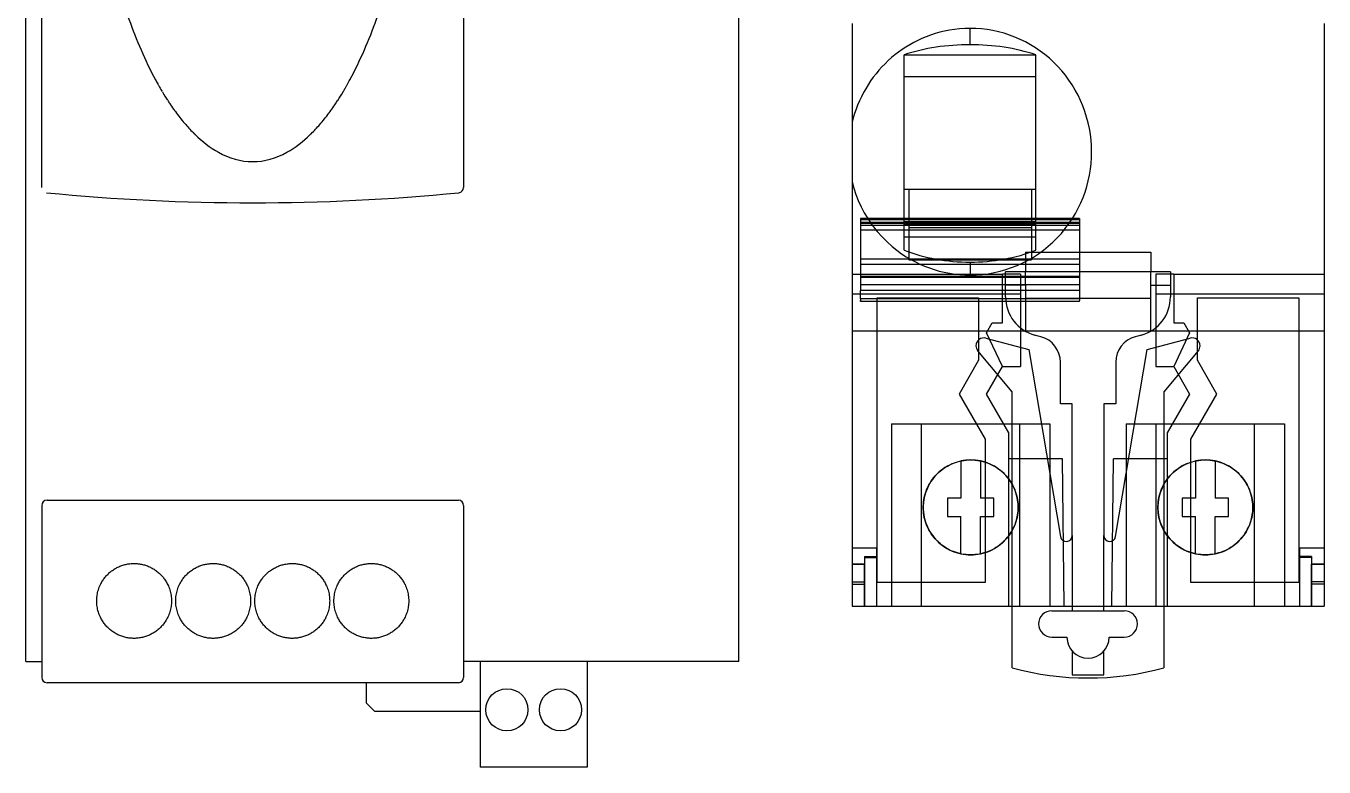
# Model space of a CAD drawing. Extents: x 867151 to 1787449, y -2071112 to -1028603.
# Drawn here: x 871338.5 to 871436.9, y -1032717.5 to -1032661.3 of the extents above; entities that cross this region are included whole.
import ezdxf

# ---------------------------------------------------------------- set-up
doc = ezdxf.new("R2010")
doc.units = 0
doc.header["$LTSCALE"] = 4
doc.header["$MEASUREMENT"] = 0
doc.layers.get('0').update_dxf_attribs({"linetype": 'CONTINUOUS'})
doc.layers.add('HIDDEN', color=7, linetype='CONTINUOUS')
doc.layers.add('THICK', color=7, linetype='CONTINUOUS')

msp = doc.modelspace()

# ---------------------------------------------------------------- linework, layer by layer
at = {"linetype": 'Continuous'}
for p, q in [((871338.478, -1032709.547), (871338.478, -1032589.547)), ((871392.546, -1032709.547), (871392.546, -1032589.547)), ((871339.678, -1032673.582), (871339.678, -1032627.911)), ((871371.678, -1032627.911), (871371.678, -1032673.582)), ((871340.078, -1032697.307), (871371.278, -1032697.307)), ((871339.678, -1032697.707), (871339.678, -1032710.747)), ((871371.678, -1032697.707), (871371.678, -1032710.747)), ((871338.478, -1032709.547), (871339.678, -1032709.547)), ((871392.546, -1032709.547), (871371.678, -1032709.547)), ((871372.926, -1032709.547), (871372.926, -1032717.547)), ((871381.054, -1032709.547), (871381.054, -1032717.547)), ((871371.278, -1032711.147), (871340.078, -1032711.147)), ((871364.278, -1032711.147), (871364.278, -1032712.667)), ((871364.918, -1032713.307), (871364.278, -1032712.667)), ((871364.918, -1032713.307), (871372.926, -1032713.307)), ((871381.054, -1032717.547), (871372.926, -1032717.547))]:
    msp.add_line(p, q, dxfattribs=at)
for centre in [(871374.958, -1032713.203), (871379.022, -1032713.203)]:
    msp.add_circle(centre, 1.6, dxfattribs=at)
for centre, radius, start, end in [((871371.278, -1032673.582), 0.4, 275.6093, 0), ((871355.678, -1032514.747), 160, 264.3907, 275.6093), ((871340.078, -1032697.707), 0.4, 90, 180), ((871371.278, -1032697.707), 0.4, 0, 90), ((871340.078, -1032710.747), 0.4, 180, 270), ((871371.278, -1032710.747), 0.4, 270, 0)]:
    msp.add_arc(centre, radius, start, end, dxfattribs=at)
for points, start_tangent, end_tangent in [([(871342.398, -1032634.747), (871342.653, -1032641.941), (871343.409, -1032648.86), (871344.636, -1032655.236), (871346.288, -1032660.825), (871348.3, -1032665.411), (871348.475, -1032665.731)], (0, -1), (0.487147, -0.87332)), ([(871362.85, -1032665.787), (871363.056, -1032665.411), (871365.069, -1032660.825), (871366.72, -1032655.236), (871367.947, -1032648.86), (871368.703, -1032641.941), (871368.929, -1032637.194)], (0.489455, 0.872028), (0.02396, 0.999713)), ([(871348.475, -1032665.731), (871348.507, -1032665.787)], (0.487147, -0.87332), (0.489441, -0.872037)), ([(871348.507, -1032665.787), (871348.613, -1032665.973)], (0.489441, -0.872037), (0.49725, -0.867607)), ([(871362.744, -1032665.974), (871362.85, -1032665.787)], (0.497259, 0.867602), (0.489455, 0.872028)), ([(871348.613, -1032665.973), (871348.809, -1032666.309)], (0.49725, -0.867607), (0.511863, -0.859067)), ([(871348.823, -1032666.333), (871349.22, -1032666.972)], (0.51295, -0.858419), (0.543242, -0.839576)), ([(871362.13, -1032666.981), (871362.535, -1032666.331)], (0.543696, 0.839282), (0.512826, 0.858493)), ([(871362.535, -1032666.331), (871362.544, -1032666.315)], (0.512826, 0.858493), (0.512111, 0.858919)), ([(871362.544, -1032666.315), (871362.678, -1032666.088)], (0.512111, 0.858919), (0.502137, 0.864788)), ([(871362.678, -1032666.088), (871362.744, -1032665.974)], (0.502137, 0.864788), (0.497259, 0.867602)), ([(871349.234, -1032666.993), (871349.415, -1032667.267)], (0.544303, -0.838888), (0.55848, -0.829518)), ([(871349.415, -1032667.267), (871349.45, -1032667.318)], (0.55848, -0.829518), (0.561208, -0.827675)), ([(871349.45, -1032667.318), (871349.754, -1032667.753)], (0.561208, -0.827675), (0.585534, -0.810648)), ([(871349.754, -1032667.753), (871349.866, -1032667.907)], (0.585534, -0.810648), (0.594675, -0.803966)), ([(871361.49, -1032667.907), (871361.601, -1032667.755)], (0.594675, 0.803966), (0.585658, 0.810559)), ([(871361.49, -1032667.907), (871361.534, -1032667.865)], (0.594864, 0.803826), (0.788098, 0.615549)), ([(871361.601, -1032667.755), (871361.907, -1032667.319)], (0.585658, 0.810559), (0.56123, 0.82766)), ([(871361.907, -1032667.319), (871362.122, -1032666.994)], (0.56123, 0.82766), (0.544344, 0.838862)), ([(871362.122, -1032666.994), (871362.13, -1032666.981)], (0.544344, 0.838862), (0.543696, 0.839282)), ([(871349.866, -1032667.907), (871349.896, -1032667.946)], (0.594675, -0.803966), (0.597087, -0.802177)), ([(871349.896, -1032667.946), (871350.596, -1032668.819), (871351.243, -1032669.509)], (0.597087, -0.802177), (0.71284, -0.701326)), ([(871360.114, -1032669.509), (871360.76, -1032668.819), (871361.461, -1032667.946)], (0.712839, 0.701328), (0.597087, 0.802177)), ([(871361.49, -1032667.907), (871361.461, -1032667.946)], (-0.594676, -0.803965), (-0.597087, -0.802177)), ([(871351.243, -1032669.509), (871351.281, -1032669.546)], (0.71284, -0.701326), (0.716219, -0.697875)), ([(871351.29, -1032669.555), (871351.315, -1032669.579)], (0.717058, -0.697014), (0.719222, -0.69478)), ([(871351.315, -1032669.579), (871353.087, -1032670.918), (871355.678, -1032671.627), (871358.269, -1032670.918), (871360.042, -1032669.579)], (0.719222, -0.69478), (0.719222, 0.69478)), ([(871360.042, -1032669.579), (871360.066, -1032669.555)], (0.719222, 0.69478), (0.717059, 0.697013)), ([(871360.075, -1032669.547), (871360.076, -1032669.547)], (0.716308, 0.697784), (0.973702, -0.227824)), ([(871360.076, -1032669.546), (871360.114, -1032669.509)], (0.71622, 0.697875), (0.712839, 0.701328)), ([(871360.076, -1032669.547), (871360.077, -1032669.547)], (0.973702, -0.227824), (0.999997, 0.002512)), ([(871343.843, -1032704.947), (871343.851, -1032704.733), (871343.861, -1032704.626), (871343.875, -1032704.52), (871343.915, -1032704.311), (871343.97, -1032704.106), (871344.04, -1032703.905), (871344.125, -1032703.711), (871344.199, -1032703.569), (871344.28, -1032703.432), (871344.368, -1032703.3), (871344.464, -1032703.173), (871344.676, -1032702.935), (871344.914, -1032702.723), (871345.174, -1032702.539), (871345.453, -1032702.385), (871345.599, -1032702.32), (871345.748, -1032702.264), (871346.054, -1032702.176), (871346.367, -1032702.123), (871346.685, -1032702.106), (871347.002, -1032702.125), (871347.315, -1032702.179), (871347.62, -1032702.268), (871347.914, -1032702.39), (871348.192, -1032702.544), (871348.451, -1032702.729), (871348.688, -1032702.941), (871348.9, -1032703.179), (871349.083, -1032703.439), (871349.237, -1032703.717), (871349.321, -1032703.911), (871349.391, -1032704.111), (871349.446, -1032704.315), (871349.485, -1032704.524), (871349.509, -1032704.734), (871349.517, -1032704.947)], (0.000061, 1), (-0.000053, -1)), ([(871349.839, -1032704.947), (871349.847, -1032704.734), (871349.871, -1032704.522), (871349.911, -1032704.313), (871349.966, -1032704.108), (871350.036, -1032703.908), (871350.121, -1032703.713), (871350.275, -1032703.435), (871350.46, -1032703.175), (871350.672, -1032702.937), (871350.91, -1032702.725), (871351.17, -1032702.54), (871351.449, -1032702.387), (871351.743, -1032702.265), (871352.049, -1032702.177), (871352.363, -1032702.124), (871352.522, -1032702.111), (871352.681, -1032702.107), (871352.998, -1032702.125), (871353.312, -1032702.178), (871353.617, -1032702.266), (871353.911, -1032702.388), (871354.053, -1032702.462), (871354.19, -1032702.542), (871354.45, -1032702.727), (871354.687, -1032702.939), (871354.899, -1032703.177), (871355.083, -1032703.437), (871355.164, -1032703.574), (871355.238, -1032703.715), (871355.322, -1032703.91), (871355.392, -1032704.11), (871355.447, -1032704.315), (871355.487, -1032704.523), (871355.51, -1032704.734), (871355.518, -1032704.947)], (0.000048, 1), (-0.000046, -1)), ([(871355.838, -1032704.947), (871355.846, -1032704.734), (871355.87, -1032704.523), (871355.909, -1032704.315), (871355.964, -1032704.11), (871356.034, -1032703.91), (871356.119, -1032703.715), (871356.273, -1032703.437), (871356.458, -1032703.177), (871356.67, -1032702.939), (871356.907, -1032702.726), (871357.167, -1032702.542), (871357.446, -1032702.388), (871357.591, -1032702.323), (871357.74, -1032702.266), (871357.891, -1032702.218), (871358.045, -1032702.178), (871358.359, -1032702.125), (871358.676, -1032702.107), (871358.835, -1032702.111), (871358.994, -1032702.124), (871359.152, -1032702.146), (871359.308, -1032702.177), (871359.614, -1032702.265), (871359.908, -1032702.387), (871360.187, -1032702.541), (871360.447, -1032702.725), (871360.684, -1032702.937), (871360.897, -1032703.175), (871361.081, -1032703.435), (871361.162, -1032703.572), (871361.236, -1032703.714), (871361.321, -1032703.908), (871361.391, -1032704.109), (871361.446, -1032704.314), (871361.485, -1032704.523), (871361.509, -1032704.734), (871361.517, -1032704.947)], (0.000046, 1), (-0.000048, -1)), ([(871361.84, -1032704.947), (871361.848, -1032704.734), (871361.871, -1032704.523), (871361.911, -1032704.315), (871361.965, -1032704.11), (871362.035, -1032703.911), (871362.12, -1032703.716), (871362.273, -1032703.438), (871362.457, -1032703.179), (871362.669, -1032702.941), (871362.905, -1032702.728), (871363.165, -1032702.544), (871363.443, -1032702.39), (871363.737, -1032702.267), (871364.042, -1032702.179), (871364.355, -1032702.125), (871364.672, -1032702.106), (871364.99, -1032702.123), (871365.303, -1032702.176), (871365.609, -1032702.264), (871365.758, -1032702.321), (871365.904, -1032702.385), (871366.183, -1032702.539), (871366.443, -1032702.723), (871366.681, -1032702.936), (871366.893, -1032703.173), (871366.989, -1032703.3), (871367.077, -1032703.433), (871367.158, -1032703.57), (871367.231, -1032703.711), (871367.316, -1032703.906), (871367.387, -1032704.106), (871367.442, -1032704.312), (871367.481, -1032704.521), (871367.505, -1032704.733), (871367.513, -1032704.947)], (0.000053, 1), (-0.000061, -1)), ([(871349.517, -1032704.947), (871349.509, -1032705.159), (871349.485, -1032705.37), (871349.446, -1032705.578), (871349.391, -1032705.783), (871349.321, -1032705.983), (871349.237, -1032706.177), (871349.083, -1032706.455), (871348.899, -1032706.714), (871348.688, -1032706.952), (871348.451, -1032707.165), (871348.192, -1032707.349), (871347.913, -1032707.503), (871347.62, -1032707.626), (871347.315, -1032707.715), (871347.001, -1032707.768), (871346.684, -1032707.787), (871346.367, -1032707.77), (871346.053, -1032707.717), (871345.747, -1032707.629), (871345.598, -1032707.573), (871345.452, -1032707.508), (871345.173, -1032707.354), (871344.913, -1032707.17), (871344.676, -1032706.958), (871344.464, -1032706.72), (871344.368, -1032706.593), (871344.279, -1032706.46), (871344.198, -1032706.323), (871344.125, -1032706.182), (871344.04, -1032705.987), (871343.97, -1032705.787), (871343.915, -1032705.581), (871343.875, -1032705.372), (871343.851, -1032705.16), (871343.843, -1032704.947)], (-0.000053, -1), (0.000061, 1)), ([(871355.518, -1032704.947), (871355.51, -1032705.159), (871355.487, -1032705.37), (871355.447, -1032705.578), (871355.392, -1032705.783), (871355.322, -1032705.984), (871355.237, -1032706.178), (871355.083, -1032706.456), (871354.899, -1032706.716), (871354.687, -1032706.954), (871354.449, -1032707.167), (871354.19, -1032707.351), (871353.911, -1032707.505), (871353.766, -1032707.57), (871353.617, -1032707.627), (871353.465, -1032707.675), (871353.311, -1032707.715), (871352.998, -1032707.768), (871352.68, -1032707.786), (871352.521, -1032707.782), (871352.362, -1032707.769), (871352.205, -1032707.747), (871352.049, -1032707.716), (871351.743, -1032707.628), (871351.449, -1032707.506), (871351.17, -1032707.352), (871350.91, -1032707.168), (871350.672, -1032706.956), (871350.46, -1032706.718), (871350.275, -1032706.458), (871350.194, -1032706.321), (871350.121, -1032706.179), (871350.036, -1032705.985), (871349.966, -1032705.784), (871349.911, -1032705.579), (871349.871, -1032705.371), (871349.847, -1032705.159), (871349.839, -1032704.947)], (-0.000046, -1), (0.000048, 1)), ([(871361.517, -1032704.947), (871361.509, -1032705.159), (871361.485, -1032705.371), (871361.446, -1032705.58), (871361.391, -1032705.785), (871361.321, -1032705.985), (871361.236, -1032706.18), (871361.081, -1032706.458), (871360.896, -1032706.718), (871360.684, -1032706.956), (871360.447, -1032707.169), (871360.187, -1032707.353), (871359.907, -1032707.506), (871359.613, -1032707.628), (871359.307, -1032707.716), (871358.994, -1032707.769), (871358.835, -1032707.782), (871358.676, -1032707.786), (871358.358, -1032707.768), (871358.045, -1032707.715), (871357.739, -1032707.627), (871357.445, -1032707.505), (871357.304, -1032707.431), (871357.167, -1032707.351), (871356.907, -1032707.166), (871356.67, -1032706.954), (871356.457, -1032706.716), (871356.273, -1032706.456), (871356.192, -1032706.319), (871356.119, -1032706.178), (871356.034, -1032705.983), (871355.964, -1032705.783), (871355.909, -1032705.578), (871355.87, -1032705.37), (871355.846, -1032705.159), (871355.838, -1032704.947)], (-0.000048, -1), (0.000046, 1)), ([(871367.513, -1032704.947), (871367.505, -1032705.16), (871367.495, -1032705.267), (871367.481, -1032705.373), (871367.442, -1032705.582), (871367.386, -1032705.788), (871367.316, -1032705.988), (871367.231, -1032706.182), (871367.158, -1032706.324), (871367.077, -1032706.461), (871366.988, -1032706.593), (871366.892, -1032706.72), (871366.68, -1032706.958), (871366.443, -1032707.17), (871366.183, -1032707.354), (871365.903, -1032707.508), (871365.758, -1032707.573), (871365.609, -1032707.629), (871365.303, -1032707.717), (871364.989, -1032707.77), (871364.672, -1032707.787), (871364.355, -1032707.768), (871364.041, -1032707.714), (871363.736, -1032707.626), (871363.443, -1032707.503), (871363.164, -1032707.349), (871362.905, -1032707.164), (871362.668, -1032706.952), (871362.457, -1032706.714), (871362.273, -1032706.454), (871362.119, -1032706.176), (871362.035, -1032705.982), (871361.965, -1032705.782), (871361.911, -1032705.578), (871361.871, -1032705.369), (871361.847, -1032705.159), (871361.84, -1032704.947)], (-0.000061, -1), (0.000053, 1))]:
    msp.add_spline(points, degree=3, dxfattribs=dict(at, start_tangent=start_tangent, end_tangent=end_tangent))
at = {"layer": 'HIDDEN'}
for p, q in [((871415.092, -1032663.552), (871405.092, -1032663.552)), ((871415.092, -1032663.552), (871405.092, -1032663.552)), ((871401.792, -1032676.011), (871418.392, -1032676.011)), ((871401.792, -1032676.218), (871401.792, -1032676.293)), ((871401.792, -1032676.293), (871418.392, -1032676.293)), ((871401.792, -1032676.432), (871418.392, -1032676.432)), ((871402.329, -1032675.939), (871402.675, -1032676.447)), ((871402.675, -1032676.447), (871403.04, -1032676.915)), ((871405.092, -1032678.343), (871405.092, -1032675.939)), ((871405.092, -1032676.161), (871405.442, -1032676.161)), ((871405.092, -1032676.355), (871415.092, -1032676.355)), ((871405.092, -1032676.379), (871415.092, -1032676.379)), ((871405.442, -1032675.939), (871405.442, -1032676.618)), ((871405.442, -1032676.161), (871414.742, -1032676.161)), ((871405.442, -1032676.618), (871414.742, -1032676.618)), ((871405.442, -1032676.618), (871405.442, -1032679.072)), ((871414.742, -1032675.939), (871414.742, -1032676.618)), ((871414.742, -1032676.161), (871415.092, -1032676.161)), ((871414.742, -1032676.618), (871414.742, -1032679.072)), ((871415.092, -1032678.343), (871415.092, -1032675.939)), ((871417.016, -1032677.066), (871417.313, -1032676.706)), ((871417.313, -1032676.706), (871417.593, -1032676.33)), ((871417.593, -1032676.33), (871417.854, -1032675.939)), ((871418.392, -1032676.218), (871418.392, -1032676.293)), ((871403.04, -1032676.915), (871403.417, -1032677.339)), ((871403.417, -1032677.339), (871403.796, -1032677.719)), ((871403.796, -1032677.719), (871404.171, -1032678.055)), ((871405.092, -1032677.352), (871405.092, -1032677.246)), ((871415.092, -1032677.352), (871405.092, -1032677.352)), ((871415.092, -1032677.352), (871405.092, -1032677.352)), ((871415.092, -1032677.352), (871415.092, -1032677.246)), ((871416.024, -1032678.045), (871416.371, -1032677.735)), ((871416.371, -1032677.735), (871416.702, -1032677.409)), ((871416.702, -1032677.409), (871417.016, -1032677.066)), ((871404.171, -1032678.055), (871404.538, -1032678.35)), ((871404.538, -1032678.35), (871404.897, -1032678.61)), ((871404.897, -1032678.61), (871405.251, -1032678.842)), ((871414.292, -1032678.492), (871414.292, -1032679.992)), ((871414.292, -1032678.492), (871423.792, -1032678.492)), ((871414.898, -1032678.864), (871415.286, -1032678.61)), ((871415.286, -1032678.61), (871415.662, -1032678.337)), ((871415.662, -1032678.337), (871416.024, -1032678.045)), ((871423.792, -1032678.492), (871423.792, -1032679.992)), ((871401.792, -1032678.985), (871418.392, -1032678.985)), ((871401.792, -1032679.406), (871418.392, -1032679.406)), ((871405.251, -1032678.842), (871405.6, -1032679.049)), ((871405.442, -1032679.072), (871414.742, -1032679.072)), ((871405.6, -1032679.049), (871405.947, -1032679.234)), ((871405.947, -1032679.234), (871406.294, -1032679.402)), ((871406.294, -1032679.402), (871406.647, -1032679.554)), ((871406.647, -1032679.554), (871407.007, -1032679.691)), ((871407.007, -1032679.691), (871407.375, -1032679.815)), ((871410.092, -1032679.246), (871410.092, -1032680.227)), ((871412.807, -1032679.815), (871413.243, -1032679.667)), ((871413.243, -1032679.667), (871413.672, -1032679.498)), ((871413.672, -1032679.498), (871414.09, -1032679.308)), ((871414.09, -1032679.308), (871414.499, -1032679.096)), ((871414.499, -1032679.096), (871414.898, -1032678.864)), ((871401.142, -1032680.152), (871412.542, -1032680.152)), ((871401.792, -1032680.308), (871418.392, -1032680.308)), ((871401.792, -1032680.382), (871418.392, -1032680.382)), ((871407.375, -1032679.815), (871407.752, -1032679.923)), ((871407.752, -1032679.923), (871408.136, -1032680.016)), ((871408.136, -1032680.016), (871408.526, -1032680.092)), ((871408.526, -1032680.092), (871408.918, -1032680.152)), ((871408.918, -1032680.152), (871409.31, -1032680.194)), ((871409.31, -1032680.194), (871409.701, -1032680.219)), ((871409.701, -1032680.219), (871410.092, -1032680.227)), ((871410.092, -1032680.227), (871410.553, -1032680.216)), ((871410.553, -1032680.216), (871411.01, -1032680.182)), ((871411.01, -1032680.182), (871411.464, -1032680.124)), ((871411.464, -1032680.124), (871411.915, -1032680.044)), ((871411.915, -1032680.044), (871412.363, -1032679.941)), ((871412.363, -1032679.941), (871412.807, -1032679.815)), ((871413.912, -1032680.152), (871412.542, -1032680.152)), ((871412.542, -1032683.852), (871412.542, -1032680.152)), ((871425.292, -1032679.992), (871412.792, -1032679.992)), ((871412.792, -1032681.89), (871412.792, -1032679.992)), ((871413.912, -1032680.152), (871413.912, -1032687.152)), ((871414.292, -1032680.992), (871414.292, -1032679.992)), ((871423.792, -1032680.992), (871423.792, -1032679.992)), ((871424.172, -1032680.152), (871424.172, -1032687.152)), ((871425.542, -1032680.152), (871424.172, -1032680.152)), ((871425.292, -1032679.992), (871425.292, -1032681.89)), ((871425.542, -1032680.152), (871436.942, -1032680.152)), ((871425.542, -1032680.152), (871425.542, -1032683.852)), ((871401.142, -1032681.652), (871413.912, -1032681.652)), ((871401.792, -1032680.952), (871418.392, -1032680.952)), ((871414.292, -1032680.992), (871412.792, -1032680.992)), ((871414.292, -1032680.992), (871414.292, -1032684.488)), ((871423.792, -1032680.992), (871425.292, -1032680.992)), ((871423.792, -1032684.488), (871423.792, -1032680.992)), ((871424.172, -1032681.652), (871436.942, -1032681.652)), ((871403.042, -1032681.952), (871410.742, -1032681.952)), ((871403.042, -1032703.552), (871403.042, -1032681.952)), ((871410.742, -1032681.952), (871410.742, -1032686.691)), ((871414.292, -1032681.992), (871423.792, -1032681.992)), ((871427.342, -1032686.691), (871427.342, -1032681.952)), ((871427.342, -1032681.952), (871435.042, -1032681.952)), ((871435.042, -1032681.952), (871435.042, -1032703.552)), ((871411.343, -1032684.602), (871411.776, -1032683.852)), ((871412.542, -1032687.173), (871411.343, -1032684.602)), ((871411.776, -1032683.852), (871412.542, -1032683.852)), ((871425.542, -1032683.852), (871426.308, -1032683.852)), ((871426.741, -1032684.602), (871425.542, -1032687.173)), ((871426.308, -1032683.852), (871426.741, -1032684.602)), ((871411.297, -1032685.012), (871414.555, -1032685.885)), ((871415.254, -1032684.851), (871415.016, -1032684.787)), ((871415.46, -1032684.906), (871415.254, -1032684.851)), ((871422.827, -1032684.852), (871422.625, -1032684.906)), ((871423.069, -1032684.787), (871422.827, -1032684.852)), ((871423.529, -1032685.885), (871426.787, -1032685.012)), ((871413.292, -1032689.087), (871410.683, -1032685.977)), ((871414.555, -1032685.885), (871416.948, -1032700.067)), ((871421.136, -1032700.067), (871423.529, -1032685.885)), ((871427.402, -1032685.977), (871424.792, -1032689.087)), ((871410.742, -1032686.691), (871409.264, -1032689.252)), ((871411.342, -1032689.252), (871412.542, -1032687.173)), ((871412.542, -1032687.173), (871413.912, -1032687.152)), ((871416.942, -1032689.992), (871416.942, -1032686.838)), ((871421.142, -1032686.838), (871421.142, -1032689.992)), ((871424.172, -1032687.152), (871425.542, -1032687.173)), ((871425.542, -1032687.173), (871426.742, -1032689.252)), ((871428.821, -1032689.252), (871427.342, -1032686.691)), ((871409.264, -1032689.252), (871411.242, -1032692.678)), ((871413.042, -1032692.196), (871411.342, -1032689.252)), ((871413.292, -1032705.352), (871413.292, -1032689.087)), ((871424.792, -1032689.087), (871424.792, -1032705.352)), ((871426.742, -1032689.252), (871425.042, -1032692.196)), ((871426.842, -1032692.678), (871428.821, -1032689.252)), ((871417.842, -1032689.992), (871416.942, -1032689.992)), ((871417.842, -1032699.992), (871417.842, -1032689.992)), ((871420.242, -1032689.992), (871420.242, -1032699.992)), ((871421.142, -1032689.992), (871420.242, -1032689.992)), ((871404.142, -1032691.502), (871406.413, -1032691.502)), ((871404.142, -1032691.502), (871404.142, -1032705.352)), ((871406.413, -1032691.502), (871413.872, -1032691.502)), ((871406.413, -1032705.352), (871406.413, -1032691.502)), ((871413.872, -1032691.502), (871416.142, -1032691.502)), ((871413.872, -1032705.352), (871413.872, -1032691.502)), ((871416.142, -1032691.502), (871416.142, -1032705.352)), ((871421.942, -1032691.502), (871424.213, -1032691.502)), ((871421.942, -1032691.502), (871421.942, -1032705.352)), ((871424.213, -1032705.352), (871424.213, -1032691.502)), ((871424.213, -1032691.502), (871431.672, -1032691.502)), ((871431.672, -1032691.502), (871433.942, -1032691.502)), ((871431.672, -1032705.352), (871431.672, -1032691.502)), ((871433.942, -1032691.502), (871433.942, -1032705.352)), ((871413.042, -1032705.352), (871413.042, -1032692.196)), ((871425.042, -1032692.196), (871425.042, -1032705.352)), ((871411.242, -1032692.678), (871411.242, -1032703.552)), ((871426.842, -1032703.552), (871426.842, -1032692.678)), ((871417.102, -1032694.162), (871413.042, -1032694.162)), ((871417.242, -1032705.352), (871417.102, -1032694.162)), ((871420.842, -1032705.352), (871420.982, -1032694.162)), ((871425.042, -1032694.162), (871420.982, -1032694.162)), ((871417.842, -1032699.992), (871417.842, -1032705.692)), ((871420.242, -1032705.692), (871420.242, -1032699.992)), ((871402.992, -1032700.952), (871401.142, -1032700.952)), ((871402.992, -1032700.952), (871402.992, -1032701.578)), ((871435.092, -1032700.952), (871435.092, -1032701.578)), ((871436.942, -1032700.952), (871435.092, -1032700.952)), ((871401.142, -1032702.152), (871402.092, -1032702.152)), ((871402.092, -1032702.152), (871401.142, -1032702.152)), ((871402.092, -1032701.578), (871402.092, -1032702.152)), ((871402.092, -1032701.578), (871402.992, -1032701.578)), ((871402.092, -1032701.664), (871402.992, -1032701.664)), ((871402.092, -1032702.152), (871402.092, -1032705.352)), ((871402.092, -1032703.5), (871402.092, -1032702.152)), ((871402.992, -1032701.578), (871402.992, -1032705.352)), ((871435.092, -1032701.578), (871435.092, -1032705.352)), ((871435.992, -1032701.578), (871435.092, -1032701.578)), ((871435.992, -1032701.664), (871435.092, -1032701.664)), ((871435.992, -1032701.578), (871435.992, -1032702.152)), ((871435.992, -1032702.152), (871435.992, -1032705.352)), ((871435.992, -1032702.152), (871436.942, -1032702.152)), ((871435.992, -1032703.5), (871435.992, -1032702.152)), ((871436.942, -1032702.152), (871435.992, -1032702.152)), ((871401.142, -1032703.5), (871402.092, -1032703.5)), ((871401.142, -1032703.68), (871402.092, -1032703.68)), ((871402.092, -1032705.352), (871402.092, -1032703.5)), ((871411.242, -1032703.552), (871403.042, -1032703.552)), ((871435.042, -1032703.552), (871426.842, -1032703.552)), ((871435.992, -1032705.352), (871435.992, -1032703.5)), ((871436.942, -1032703.5), (871435.992, -1032703.5)), ((871436.942, -1032703.68), (871435.992, -1032703.68)), ((871417.842, -1032708.75), (871417.842, -1032710.542)), ((871420.242, -1032710.542), (871420.242, -1032708.75)), ((871417.842, -1032710.542), (871420.242, -1032710.542))]:
    msp.add_line(p, q, dxfattribs=at)
for centre, radius, start, end in [((871415.792, -1032681.89), 3, 180.00002, 254.99998), ((871422.292, -1032681.89), 3, 285, 0), ((871411.142, -1032685.592), 0.6, 75, 180.00002), ((871411.142, -1032685.592), 0.6, 180.00002, 220), ((871414.942, -1032686.838), 2, 0, 75), ((871423.142, -1032686.838), 2, 105.00002, 180.00002), ((871426.942, -1032685.592), 0.6, 0, 104.99996), ((871426.942, -1032685.592), 0.6, 319.99998, 0), ((871410.142, -1032697.852), 3.6, 77.97532, 78.02092), ((871410.142, -1032697.852), 3.6, 53.97543, 77.97532), ((871427.942, -1032697.852), 3.6, 77.97532, 78.02092), ((871427.942, -1032697.852), 3.6, 53.97543, 77.97532), ((871410.142, -1032697.852), 3.6, 137.97282, 149.99943), ((871410.142, -1032697.852), 3.6, 113.65414, 126.03169), ((871410.142, -1032697.852), 3.6, 29.9862, 42.01929), ((871427.942, -1032697.852), 3.6, 137.97282, 149.99943), ((871427.942, -1032697.852), 3.6, 112.46021, 126.03169), ((871427.942, -1032697.852), 3.6, 29.9862, 42.01929), ((871410.142, -1032697.852), 3.6, 161.98348, 174.0188), ((871410.142, -1032697.852), 3.6, 5.96587, 18.00147), ((871427.942, -1032697.852), 3.6, 161.98348, 174.0188), ((871427.942, -1032697.852), 3.6, 5.96587, 18.00147), ((871410.142, -1032697.852), 3.6, 186.0028, 198.04844), ((871410.142, -1032697.852), 3.6, 341.93613, 359.97181), ((871427.942, -1032697.852), 3.6, 186.0028, 198.04844), ((871427.942, -1032697.852), 3.6, 341.93613, 359.97181), ((871410.142, -1032697.852), 3.6, 210.04039, 222.07084), ((871410.142, -1032697.852), 3.6, 317.91889, 329.94378), ((871417.392, -1032699.992), 0.45, 189.57794, 0), ((871420.692, -1032699.992), 0.45, 180.00002, 350.42209), ((871427.942, -1032697.852), 3.6, 210.04039, 222.07084), ((871427.942, -1032697.852), 3.6, 317.91889, 329.94378), ((871410.142, -1032697.852), 3.6, 234.00486, 257.9753), ((871410.142, -1032697.852), 3.6, 257.9753, 258.02428), ((871410.142, -1032697.852), 3.6, 281.96618, 282.02468), ((871410.142, -1032697.852), 3.6, 282.02468, 306.00532), ((871427.942, -1032697.852), 3.6, 234.00486, 257.9753), ((871427.942, -1032697.852), 3.6, 257.9753, 258.02428), ((871427.942, -1032697.852), 3.6, 281.96618, 282.02468), ((871427.942, -1032697.852), 3.6, 282.02468, 306.00532)]:
    msp.add_arc(centre, radius, start, end, dxfattribs=at)
for start_param, end_param in [(1.084602, 1.570796), (1.570796, 2.05699)]:
    msp.add_ellipse((871410.092, -1032671.454), major_axis=(-10.701, 0), ratio=0.72821, start_param=start_param, end_param=end_param, dxfattribs=at)
at = {"layer": 'THICK'}
for p, q in [((871401.142, -1032661.15), (871401.142, -1032668.637)), ((871407.437, -1032661.915), (871407.095, -1032662.027)), ((871407.789, -1032661.815), (871407.437, -1032661.915)), ((871408.151, -1032661.728), (871407.789, -1032661.815)), ((871408.522, -1032661.654), (871408.151, -1032661.728)), ((871408.901, -1032661.596), (871408.522, -1032661.654)), ((871409.289, -1032661.553), (871408.901, -1032661.596)), ((871409.686, -1032661.526), (871409.289, -1032661.553)), ((871410.092, -1032661.517), (871409.686, -1032661.526)), ((871410.529, -1032661.528), (871410.092, -1032661.517)), ((871410.092, -1032662.756), (871410.092, -1032661.517)), ((871410.963, -1032661.559), (871410.529, -1032661.528)), ((871411.394, -1032661.611), (871410.963, -1032661.559)), ((871411.822, -1032661.684), (871411.394, -1032661.611)), ((871412.248, -1032661.778), (871411.822, -1032661.684)), ((871412.67, -1032661.892), (871412.248, -1032661.778)), ((871413.087, -1032662.027), (871412.67, -1032661.892)), ((871436.942, -1032661.15), (871436.942, -1032684.452)), ((871405.226, -1032662.931), (871404.942, -1032663.118)), ((871405.518, -1032662.754), (871405.226, -1032662.931)), ((871405.818, -1032662.587), (871405.518, -1032662.754)), ((871406.125, -1032662.43), (871405.818, -1032662.587)), ((871406.439, -1032662.285), (871406.125, -1032662.43)), ((871406.763, -1032662.15), (871406.439, -1032662.285)), ((871407.095, -1032662.027), (871406.763, -1032662.15)), ((871413.497, -1032662.181), (871413.087, -1032662.027)), ((871413.898, -1032662.354), (871413.497, -1032662.181)), ((871414.291, -1032662.547), (871413.898, -1032662.354)), ((871414.675, -1032662.758), (871414.291, -1032662.547)), ((871415.049, -1032662.989), (871414.675, -1032662.758)), ((871403.887, -1032663.961), (871403.642, -1032664.195)), ((871404.139, -1032663.736), (871403.887, -1032663.961)), ((871404.398, -1032663.52), (871404.139, -1032663.736)), ((871404.666, -1032663.314), (871404.398, -1032663.52)), ((871404.942, -1032663.118), (871404.666, -1032663.314)), ((871405.092, -1032675.939), (871405.092, -1032663.514)), ((871415.413, -1032663.238), (871415.049, -1032662.989)), ((871415.092, -1032675.939), (871415.092, -1032663.514)), ((871415.766, -1032663.505), (871415.413, -1032663.238)), ((871416.107, -1032663.789), (871415.766, -1032663.505)), ((871416.433, -1032664.088), (871416.107, -1032663.789)), ((871403.177, -1032664.694), (871402.958, -1032664.956)), ((871403.406, -1032664.44), (871403.177, -1032664.694)), ((871403.642, -1032664.195), (871403.406, -1032664.44)), ((871416.745, -1032664.403), (871416.433, -1032664.088)), ((871417.041, -1032664.733), (871416.745, -1032664.403)), ((871417.322, -1032665.077), (871417.041, -1032664.733)), ((871402.355, -1032665.795), (871402.175, -1032666.09)), ((871402.546, -1032665.507), (871402.355, -1032665.795)), ((871402.747, -1032665.228), (871402.546, -1032665.507)), ((871402.958, -1032664.956), (871402.747, -1032665.228)), ((871405.092, -1032665.174), (871415.092, -1032665.174)), ((871417.588, -1032665.436), (871417.322, -1032665.077)), ((871417.837, -1032665.808), (871417.588, -1032665.436)), ((871418.068, -1032666.192), (871417.837, -1032665.808)), ((871401.846, -1032666.7), (871401.699, -1032667.013)), ((871402.005, -1032666.392), (871401.846, -1032666.7)), ((871402.175, -1032666.09), (871402.005, -1032666.392)), ((871418.281, -1032666.586), (871418.068, -1032666.192)), ((871418.475, -1032666.988), (871418.281, -1032666.586)), ((871401.44, -1032667.652), (871401.329, -1032667.976)), ((871401.564, -1032667.331), (871401.44, -1032667.652)), ((871401.699, -1032667.013), (871401.564, -1032667.331)), ((871418.648, -1032667.398), (871418.475, -1032666.988)), ((871418.802, -1032667.816), (871418.648, -1032667.398)), ((871418.936, -1032668.24), (871418.802, -1032667.816)), ((871401.23, -1032668.305), (871401.142, -1032668.637)), ((871401.142, -1032668.637), (871401.142, -1032673.149)), ((871401.329, -1032667.976), (871401.23, -1032668.305)), ((871419.05, -1032668.671), (871418.936, -1032668.24)), ((871419.144, -1032669.108), (871419.05, -1032668.671)), ((871419.218, -1032669.549), (871419.144, -1032669.108)), ((871419.271, -1032669.991), (871419.218, -1032669.549)), ((871419.303, -1032670.434), (871419.271, -1032669.991)), ((871419.314, -1032670.877), (871419.303, -1032670.434)), ((871419.223, -1032672.205), (871419.274, -1032671.763)), ((871419.274, -1032671.763), (871419.305, -1032671.32)), ((871419.305, -1032671.32), (871419.314, -1032670.877)), ((871419.058, -1032673.082), (871419.151, -1032672.645)), ((871419.151, -1032672.645), (871419.223, -1032672.205)), ((871401.142, -1032673.149), (871401.142, -1032684.452)), ((871401.142, -1032673.149), (871401.274, -1032673.631)), ((871401.274, -1032673.631), (871401.431, -1032674.106)), ((871405.092, -1032673.708), (871405.442, -1032673.708)), ((871405.442, -1032673.708), (871405.442, -1032675.939)), ((871405.442, -1032673.708), (871414.742, -1032673.708)), ((871414.742, -1032673.708), (871415.092, -1032673.708)), ((871414.742, -1032673.708), (871414.742, -1032675.939)), ((871418.813, -1032673.936), (871418.945, -1032673.512)), ((871418.945, -1032673.512), (871419.058, -1032673.082)), ((871401.431, -1032674.106), (871401.616, -1032674.577)), ((871401.616, -1032674.577), (871401.829, -1032675.044)), ((871418.296, -1032675.163), (871418.488, -1032674.762)), ((871418.488, -1032674.762), (871418.66, -1032674.353)), ((871418.66, -1032674.353), (871418.813, -1032673.936)), ((871401.829, -1032675.044), (871402.068, -1032675.5)), ((871402.068, -1032675.5), (871402.329, -1032675.939)), ((871417.854, -1032675.939), (871418.085, -1032675.556)), ((871418.085, -1032675.556), (871418.296, -1032675.163)), ((871401.792, -1032675.939), (871401.792, -1032676.218)), ((871418.392, -1032675.939), (871401.792, -1032675.939)), ((871401.792, -1032676.218), (871401.792, -1032676.788)), ((871401.792, -1032676.218), (871418.392, -1032676.218)), ((871418.392, -1032675.939), (871418.392, -1032676.218)), ((871418.392, -1032676.218), (871418.392, -1032676.788)), ((871401.792, -1032676.788), (871401.792, -1032681.407)), ((871401.792, -1032676.788), (871418.392, -1032676.788)), ((871418.392, -1032676.788), (871418.392, -1032681.407)), ((871401.792, -1032682.03), (871401.792, -1032681.407)), ((871418.392, -1032681.407), (871401.792, -1032681.407)), ((871418.392, -1032681.407), (871418.392, -1032682.03)), ((871401.792, -1032682.03), (871401.792, -1032682.158)), ((871418.392, -1032682.03), (871401.792, -1032682.03)), ((871401.792, -1032682.234), (871401.792, -1032682.158)), ((871418.392, -1032682.234), (871401.792, -1032682.234)), ((871418.392, -1032682.03), (871418.392, -1032682.158)), ((871418.392, -1032682.234), (871418.392, -1032682.158)), ((871401.142, -1032684.452), (871401.142, -1032686.452)), ((871401.142, -1032684.452), (871436.942, -1032684.452)), ((871436.942, -1032684.452), (871436.942, -1032686.452)), ((871401.142, -1032686.452), (871401.142, -1032705.352)), ((871436.942, -1032686.452), (871436.942, -1032705.352)), ((871408.826, -1032694.501), (871408.984, -1032694.443)), ((871408.984, -1032694.443), (871409.145, -1032694.393)), ((871409.145, -1032694.393), (871409.308, -1032694.35)), ((871409.308, -1032694.35), (871409.473, -1032694.314)), ((871409.392, -1032694.331), (871409.392, -1032697.152)), ((871409.473, -1032694.314), (871409.638, -1032694.287)), ((871409.638, -1032694.287), (871409.804, -1032694.267)), ((871409.804, -1032694.267), (871409.972, -1032694.256)), ((871409.972, -1032694.256), (871410.142, -1032694.252)), ((871410.142, -1032694.252), (871410.312, -1032694.256)), ((871410.312, -1032694.256), (871410.48, -1032694.267)), ((871410.48, -1032694.267), (871410.647, -1032694.287)), ((871410.647, -1032694.287), (871410.812, -1032694.315)), ((871410.812, -1032694.315), (871410.977, -1032694.35)), ((871410.892, -1032694.331), (871410.892, -1032697.152)), ((871410.977, -1032694.35), (871411.139, -1032694.393)), ((871411.139, -1032694.393), (871411.3, -1032694.443)), ((871411.3, -1032694.443), (871411.459, -1032694.501)), ((871426.626, -1032694.501), (871426.784, -1032694.443)), ((871426.784, -1032694.443), (871426.945, -1032694.393)), ((871426.945, -1032694.393), (871427.108, -1032694.35)), ((871427.108, -1032694.35), (871427.273, -1032694.314)), ((871427.192, -1032694.331), (871427.192, -1032697.152)), ((871427.273, -1032694.314), (871427.438, -1032694.287)), ((871427.438, -1032694.287), (871427.604, -1032694.267)), ((871427.604, -1032694.267), (871427.772, -1032694.256)), ((871427.772, -1032694.256), (871427.942, -1032694.252)), ((871427.942, -1032694.252), (871428.112, -1032694.256)), ((871428.112, -1032694.256), (871428.28, -1032694.267)), ((871428.28, -1032694.267), (871428.447, -1032694.287)), ((871428.447, -1032694.287), (871428.612, -1032694.315)), ((871428.612, -1032694.315), (871428.777, -1032694.35)), ((871428.692, -1032694.331), (871428.692, -1032697.152)), ((871428.777, -1032694.35), (871428.939, -1032694.393)), ((871428.939, -1032694.393), (871429.1, -1032694.443)), ((871429.1, -1032694.443), (871429.259, -1032694.501)), ((871407.344, -1032695.587), (871407.453, -1032695.458)), ((871407.453, -1032695.458), (871407.568, -1032695.335)), ((871407.568, -1032695.335), (871407.689, -1032695.217)), ((871407.689, -1032695.217), (871407.815, -1032695.105)), ((871407.815, -1032695.105), (871407.946, -1032694.999)), ((871407.946, -1032694.999), (871408.082, -1032694.899)), ((871408.082, -1032694.899), (871408.223, -1032694.806)), ((871408.223, -1032694.806), (871408.368, -1032694.719)), ((871408.368, -1032694.719), (871408.517, -1032694.639)), ((871408.517, -1032694.639), (871408.67, -1032694.567)), ((871408.67, -1032694.567), (871408.826, -1032694.501)), ((871411.459, -1032694.501), (871411.615, -1032694.567)), ((871411.615, -1032694.567), (871411.768, -1032694.64)), ((871411.768, -1032694.64), (871411.917, -1032694.72)), ((871411.917, -1032694.72), (871412.062, -1032694.806)), ((871412.062, -1032694.806), (871412.203, -1032694.9)), ((871412.203, -1032694.9), (871412.339, -1032694.999)), ((871412.339, -1032694.999), (871412.47, -1032695.105)), ((871412.47, -1032695.105), (871412.596, -1032695.217)), ((871412.596, -1032695.217), (871412.716, -1032695.335)), ((871412.716, -1032695.335), (871412.832, -1032695.459)), ((871412.832, -1032695.459), (871412.941, -1032695.588)), ((871425.144, -1032695.587), (871425.253, -1032695.458)), ((871425.253, -1032695.458), (871425.368, -1032695.335)), ((871425.368, -1032695.335), (871425.489, -1032695.217)), ((871425.489, -1032695.217), (871425.615, -1032695.105)), ((871425.615, -1032695.105), (871425.746, -1032694.999)), ((871425.746, -1032694.999), (871425.882, -1032694.899)), ((871425.882, -1032694.899), (871426.023, -1032694.806)), ((871426.023, -1032694.806), (871426.168, -1032694.719)), ((871426.168, -1032694.719), (871426.317, -1032694.639)), ((871426.317, -1032694.639), (871426.47, -1032694.567)), ((871426.47, -1032694.567), (871426.626, -1032694.501)), ((871429.259, -1032694.501), (871429.415, -1032694.567)), ((871429.415, -1032694.567), (871429.568, -1032694.64)), ((871429.568, -1032694.64), (871429.717, -1032694.72)), ((871429.717, -1032694.72), (871429.862, -1032694.806)), ((871429.862, -1032694.806), (871430.003, -1032694.9)), ((871430.003, -1032694.9), (871430.139, -1032694.999)), ((871430.139, -1032694.999), (871430.27, -1032695.105)), ((871430.27, -1032695.105), (871430.396, -1032695.217)), ((871430.396, -1032695.217), (871430.516, -1032695.335)), ((871430.516, -1032695.335), (871430.632, -1032695.459)), ((871430.632, -1032695.459), (871430.741, -1032695.588)), ((871406.763, -1032696.611), (871406.824, -1032696.454)), ((871406.824, -1032696.454), (871406.893, -1032696.3)), ((871406.893, -1032696.3), (871406.97, -1032696.15)), ((871406.97, -1032696.15), (871407.053, -1032696.003)), ((871407.053, -1032696.003), (871407.143, -1032695.86)), ((871407.143, -1032695.86), (871407.24, -1032695.721)), ((871407.24, -1032695.721), (871407.344, -1032695.587)), ((871412.941, -1032695.588), (871413.044, -1032695.722)), ((871413.044, -1032695.722), (871413.141, -1032695.861)), ((871413.141, -1032695.861), (871413.232, -1032696.004)), ((871413.232, -1032696.004), (871413.315, -1032696.151)), ((871413.315, -1032696.151), (871413.391, -1032696.301)), ((871413.391, -1032696.301), (871413.46, -1032696.455)), ((871413.46, -1032696.455), (871413.522, -1032696.611)), ((871424.563, -1032696.611), (871424.624, -1032696.454)), ((871424.624, -1032696.454), (871424.693, -1032696.3)), ((871424.693, -1032696.3), (871424.77, -1032696.15)), ((871424.77, -1032696.15), (871424.853, -1032696.003)), ((871424.853, -1032696.003), (871424.943, -1032695.86)), ((871424.943, -1032695.86), (871425.04, -1032695.721)), ((871425.04, -1032695.721), (871425.144, -1032695.587)), ((871430.741, -1032695.588), (871430.844, -1032695.722)), ((871430.844, -1032695.722), (871430.941, -1032695.861)), ((871430.941, -1032695.861), (871431.032, -1032696.004)), ((871431.032, -1032696.004), (871431.115, -1032696.151)), ((871431.115, -1032696.151), (871431.191, -1032696.301)), ((871431.191, -1032696.301), (871431.26, -1032696.455)), ((871431.26, -1032696.455), (871431.322, -1032696.611)), ((871406.551, -1032697.6), (871406.567, -1032697.432)), ((871406.567, -1032697.432), (871406.591, -1032697.264)), ((871406.591, -1032697.264), (871406.622, -1032697.098)), ((871406.622, -1032697.098), (871406.662, -1032696.933)), ((871406.662, -1032696.933), (871406.708, -1032696.77)), ((871406.708, -1032696.77), (871406.763, -1032696.611)), ((871408.392, -1032697.152), (871408.392, -1032698.552)), ((871409.392, -1032697.152), (871408.392, -1032697.152)), ((871411.892, -1032697.152), (871410.892, -1032697.152)), ((871411.892, -1032698.552), (871411.892, -1032697.152)), ((871413.522, -1032696.611), (871413.576, -1032696.771)), ((871413.576, -1032696.771), (871413.623, -1032696.934)), ((871413.623, -1032696.934), (871413.662, -1032697.099)), ((871413.662, -1032697.099), (871413.694, -1032697.265)), ((871413.694, -1032697.265), (871413.718, -1032697.433)), ((871413.718, -1032697.433), (871413.734, -1032697.601)), ((871424.351, -1032697.6), (871424.367, -1032697.432)), ((871424.367, -1032697.432), (871424.391, -1032697.264)), ((871424.391, -1032697.264), (871424.422, -1032697.098)), ((871424.422, -1032697.098), (871424.462, -1032696.933)), ((871424.462, -1032696.933), (871424.508, -1032696.77)), ((871424.508, -1032696.77), (871424.563, -1032696.611)), ((871426.192, -1032697.152), (871426.192, -1032698.552)), ((871427.192, -1032697.152), (871426.192, -1032697.152)), ((871429.692, -1032697.152), (871428.692, -1032697.152)), ((871429.692, -1032698.552), (871429.692, -1032697.152)), ((871431.322, -1032696.611), (871431.376, -1032696.771)), ((871431.376, -1032696.771), (871431.423, -1032696.934)), ((871431.423, -1032696.934), (871431.462, -1032697.099)), ((871431.462, -1032697.099), (871431.494, -1032697.265)), ((871431.494, -1032697.265), (871431.518, -1032697.433)), ((871431.518, -1032697.433), (871431.534, -1032697.601)), ((871406.543, -1032697.768), (871406.551, -1032697.6)), ((871406.543, -1032697.936), (871406.543, -1032697.768)), ((871406.551, -1032698.105), (871406.543, -1032697.936)), ((871406.567, -1032698.273), (871406.551, -1032698.105)), ((871406.591, -1032698.441), (871406.567, -1032698.273)), ((871413.717, -1032698.274), (871413.693, -1032698.442)), ((871413.733, -1032698.106), (871413.717, -1032698.274)), ((871413.741, -1032697.938), (871413.733, -1032698.106)), ((871413.734, -1032697.601), (871413.741, -1032697.769)), ((871413.741, -1032697.769), (871413.741, -1032697.938)), ((871424.343, -1032697.768), (871424.351, -1032697.6)), ((871424.343, -1032697.936), (871424.343, -1032697.768)), ((871424.351, -1032698.105), (871424.343, -1032697.936)), ((871424.367, -1032698.273), (871424.351, -1032698.105)), ((871424.391, -1032698.441), (871424.367, -1032698.273)), ((871431.517, -1032698.274), (871431.493, -1032698.442)), ((871431.533, -1032698.106), (871431.517, -1032698.274)), ((871431.541, -1032697.938), (871431.533, -1032698.106)), ((871431.534, -1032697.601), (871431.541, -1032697.769)), ((871431.541, -1032697.769), (871431.541, -1032697.938)), ((871406.623, -1032698.607), (871406.591, -1032698.441)), ((871406.662, -1032698.772), (871406.623, -1032698.607)), ((871406.709, -1032698.935), (871406.662, -1032698.772)), ((871406.763, -1032699.095), (871406.709, -1032698.935)), ((871406.825, -1032699.252), (871406.763, -1032699.095)), ((871406.894, -1032699.405), (871406.825, -1032699.252)), ((871406.971, -1032699.556), (871406.894, -1032699.405)), ((871408.392, -1032698.552), (871409.392, -1032698.552)), ((871409.392, -1032701.373), (871409.392, -1032698.552)), ((871410.892, -1032701.373), (871410.892, -1032698.552)), ((871410.892, -1032698.552), (871411.892, -1032698.552)), ((871413.389, -1032699.406), (871413.313, -1032699.556)), ((871413.459, -1032699.253), (871413.389, -1032699.406)), ((871413.521, -1032699.096), (871413.459, -1032699.253)), ((871413.575, -1032698.936), (871413.521, -1032699.096)), ((871413.622, -1032698.773), (871413.575, -1032698.936)), ((871413.662, -1032698.608), (871413.622, -1032698.773)), ((871413.693, -1032698.442), (871413.662, -1032698.608)), ((871424.423, -1032698.607), (871424.391, -1032698.441)), ((871424.462, -1032698.772), (871424.423, -1032698.607)), ((871424.509, -1032698.935), (871424.462, -1032698.772)), ((871424.563, -1032699.095), (871424.509, -1032698.935)), ((871424.625, -1032699.252), (871424.563, -1032699.095)), ((871424.694, -1032699.405), (871424.625, -1032699.252)), ((871424.771, -1032699.556), (871424.694, -1032699.405)), ((871426.192, -1032698.552), (871427.192, -1032698.552)), ((871427.192, -1032701.373), (871427.192, -1032698.552)), ((871428.692, -1032701.373), (871428.692, -1032698.552)), ((871428.692, -1032698.552), (871429.692, -1032698.552)), ((871431.189, -1032699.406), (871431.113, -1032699.556)), ((871431.259, -1032699.253), (871431.189, -1032699.406)), ((871431.321, -1032699.096), (871431.259, -1032699.253)), ((871431.375, -1032698.936), (871431.321, -1032699.096)), ((871431.422, -1032698.773), (871431.375, -1032698.936)), ((871431.462, -1032698.608), (871431.422, -1032698.773)), ((871431.493, -1032698.442), (871431.462, -1032698.608)), ((871407.054, -1032699.702), (871406.971, -1032699.556)), ((871407.145, -1032699.845), (871407.054, -1032699.702)), ((871407.242, -1032699.984), (871407.145, -1032699.845)), ((871407.345, -1032700.118), (871407.242, -1032699.984)), ((871407.455, -1032700.247), (871407.345, -1032700.118)), ((871407.57, -1032700.371), (871407.455, -1032700.247)), ((871407.691, -1032700.488), (871407.57, -1032700.371)), ((871412.714, -1032700.371), (871412.593, -1032700.489)), ((871412.829, -1032700.248), (871412.714, -1032700.371)), ((871412.938, -1032700.119), (871412.829, -1032700.248)), ((871413.042, -1032699.985), (871412.938, -1032700.119)), ((871413.139, -1032699.846), (871413.042, -1032699.985)), ((871413.229, -1032699.703), (871413.139, -1032699.846)), ((871413.313, -1032699.556), (871413.229, -1032699.703)), ((871424.854, -1032699.702), (871424.771, -1032699.556)), ((871424.945, -1032699.845), (871424.854, -1032699.702)), ((871425.042, -1032699.984), (871424.945, -1032699.845)), ((871425.145, -1032700.118), (871425.042, -1032699.984)), ((871425.255, -1032700.247), (871425.145, -1032700.118)), ((871425.37, -1032700.371), (871425.255, -1032700.247)), ((871425.491, -1032700.488), (871425.37, -1032700.371)), ((871430.514, -1032700.371), (871430.393, -1032700.489)), ((871430.629, -1032700.248), (871430.514, -1032700.371)), ((871430.738, -1032700.119), (871430.629, -1032700.248)), ((871430.842, -1032699.985), (871430.738, -1032700.119)), ((871430.939, -1032699.846), (871430.842, -1032699.985)), ((871431.029, -1032699.703), (871430.939, -1032699.846)), ((871431.113, -1032699.556), (871431.029, -1032699.703)), ((871407.817, -1032700.6), (871407.691, -1032700.488)), ((871407.948, -1032700.705), (871407.817, -1032700.6)), ((871408.083, -1032700.805), (871407.948, -1032700.705)), ((871408.224, -1032700.898), (871408.083, -1032700.805)), ((871408.369, -1032700.985), (871408.224, -1032700.898)), ((871408.518, -1032701.064), (871408.369, -1032700.985)), ((871408.67, -1032701.137), (871408.518, -1032701.064)), ((871408.826, -1032701.202), (871408.67, -1032701.137)), ((871408.984, -1032701.26), (871408.826, -1032701.202)), ((871409.145, -1032701.311), (871408.984, -1032701.26)), ((871409.308, -1032701.354), (871409.145, -1032701.311)), ((871409.472, -1032701.389), (871409.308, -1032701.354)), ((871410.976, -1032701.354), (871410.812, -1032701.389)), ((871411.138, -1032701.311), (871410.976, -1032701.354)), ((871411.299, -1032701.261), (871411.138, -1032701.311)), ((871411.458, -1032701.203), (871411.299, -1032701.261)), ((871411.613, -1032701.137), (871411.458, -1032701.203)), ((871411.766, -1032701.065), (871411.613, -1032701.137)), ((871411.915, -1032700.985), (871411.766, -1032701.065)), ((871412.059, -1032700.899), (871411.915, -1032700.985)), ((871412.2, -1032700.806), (871412.059, -1032700.899)), ((871412.336, -1032700.706), (871412.2, -1032700.806)), ((871412.467, -1032700.6), (871412.336, -1032700.706)), ((871412.593, -1032700.489), (871412.467, -1032700.6)), ((871425.617, -1032700.6), (871425.491, -1032700.488)), ((871425.748, -1032700.705), (871425.617, -1032700.6)), ((871425.883, -1032700.805), (871425.748, -1032700.705)), ((871426.024, -1032700.898), (871425.883, -1032700.805)), ((871426.169, -1032700.985), (871426.024, -1032700.898)), ((871426.318, -1032701.064), (871426.169, -1032700.985)), ((871426.47, -1032701.137), (871426.318, -1032701.064)), ((871426.626, -1032701.202), (871426.47, -1032701.137)), ((871426.784, -1032701.26), (871426.626, -1032701.202)), ((871426.945, -1032701.311), (871426.784, -1032701.26)), ((871427.108, -1032701.354), (871426.945, -1032701.311)), ((871427.272, -1032701.389), (871427.108, -1032701.354)), ((871428.776, -1032701.354), (871428.612, -1032701.389)), ((871428.938, -1032701.311), (871428.776, -1032701.354)), ((871429.099, -1032701.261), (871428.938, -1032701.311)), ((871429.258, -1032701.203), (871429.099, -1032701.261)), ((871429.413, -1032701.137), (871429.258, -1032701.203)), ((871429.566, -1032701.065), (871429.413, -1032701.137)), ((871429.715, -1032700.985), (871429.566, -1032701.065)), ((871429.859, -1032700.899), (871429.715, -1032700.985)), ((871430, -1032700.806), (871429.859, -1032700.899)), ((871430.136, -1032700.706), (871430, -1032700.806)), ((871430.267, -1032700.6), (871430.136, -1032700.706)), ((871430.393, -1032700.489), (871430.267, -1032700.6)), ((871409.637, -1032701.416), (871409.472, -1032701.389)), ((871409.804, -1032701.436), (871409.637, -1032701.416)), ((871409.972, -1032701.448), (871409.804, -1032701.436)), ((871410.142, -1032701.452), (871409.972, -1032701.448)), ((871410.312, -1032701.448), (871410.142, -1032701.452)), ((871410.48, -1032701.436), (871410.312, -1032701.448)), ((871410.646, -1032701.416), (871410.48, -1032701.436)), ((871410.812, -1032701.389), (871410.646, -1032701.416)), ((871427.437, -1032701.416), (871427.272, -1032701.389)), ((871427.604, -1032701.436), (871427.437, -1032701.416)), ((871427.772, -1032701.448), (871427.604, -1032701.436)), ((871427.942, -1032701.452), (871427.772, -1032701.448)), ((871428.112, -1032701.448), (871427.942, -1032701.452)), ((871428.28, -1032701.436), (871428.112, -1032701.448)), ((871428.446, -1032701.416), (871428.28, -1032701.436)), ((871428.612, -1032701.389), (871428.446, -1032701.416)), ((871401.142, -1032705.352), (871436.942, -1032705.352)), ((871413.292, -1032710.027), (871413.292, -1032705.352)), ((871416.292, -1032705.692), (871421.792, -1032705.692)), ((871424.792, -1032705.352), (871424.792, -1032710.027)), ((871416.292, -1032707.692), (871417.442, -1032707.692)), ((871420.642, -1032707.692), (871421.792, -1032707.692))]:
    msp.add_line(p, q, dxfattribs=at)
for centre, radius, start, end in [((871410.142, -1032697.852), 3.6, 78.02092, 102.0247), ((871427.942, -1032697.852), 3.6, 78.02092, 102.0247), ((871410.142, -1032697.852), 3.6, 126.03169, 137.97282), ((871410.142, -1032697.852), 3.6, 112.46021, 113.65414), ((871410.142, -1032697.852), 3.6, 42.01929, 53.97543), ((871427.942, -1032697.852), 3.6, 126.03169, 137.97282), ((871427.942, -1032697.852), 3.6, 42.01929, 53.97543), ((871410.142, -1032697.852), 3.6, 149.99943, 161.98348), ((871410.142, -1032697.852), 3.6, 18.00147, 29.9862), ((871427.942, -1032697.852), 3.6, 149.99943, 161.98348), ((871427.942, -1032697.852), 3.6, 18.00147, 29.9862), ((871410.142, -1032697.852), 3.6, 174.0188, 179.99998), ((871410.142, -1032697.852), 3.6, 180.00002, 186.0028), ((871410.142, -1032697.852), 3.6, 0, 5.96587), ((871427.942, -1032697.852), 3.6, 174.0188, 179.99998), ((871427.942, -1032697.852), 3.6, 180.00002, 186.0028), ((871427.942, -1032697.852), 3.6, 0, 5.96587), ((871410.142, -1032697.852), 3.6, 198.04844, 210.04039), ((871410.142, -1032697.852), 3.6, 329.94378, 341.93613), ((871427.942, -1032697.852), 3.6, 198.04844, 210.04039), ((871427.942, -1032697.852), 3.6, 329.94378, 341.93613), ((871410.142, -1032697.852), 3.6, 222.07084, 234.00486), ((871410.142, -1032697.852), 3.6, 306.00532, 317.91889), ((871427.942, -1032697.852), 3.6, 222.07084, 234.00486), ((871427.942, -1032697.852), 3.6, 306.00532, 317.91889), ((871410.142, -1032697.852), 3.6, 258.02428, 281.96618), ((871427.942, -1032697.852), 3.6, 258.02428, 281.96618), ((871416.292, -1032706.692), 1, 89.99998, 180.00002), ((871421.792, -1032706.692), 1, 0, 89.99998), ((871416.292, -1032706.692), 1, 180.00002, 270.00002), ((871421.792, -1032706.692), 1, 270.00002, 0), ((871419.042, -1032707.692), 1.6, 180.00002, 0), ((871419.042, -1032688.792), 22, 254.84901, 285.15097)]:
    msp.add_arc(centre, radius, start, end, dxfattribs=at)
for start_param, end_param in [(1.570796, 2.056986), (1.084607, 1.570796)]:
    msp.add_ellipse((871410.092, -1032669.295), major_axis=(10.701, 0), ratio=0.611071, start_param=start_param, end_param=end_param, dxfattribs=at)

doc.saveas('drawing.dxf')
